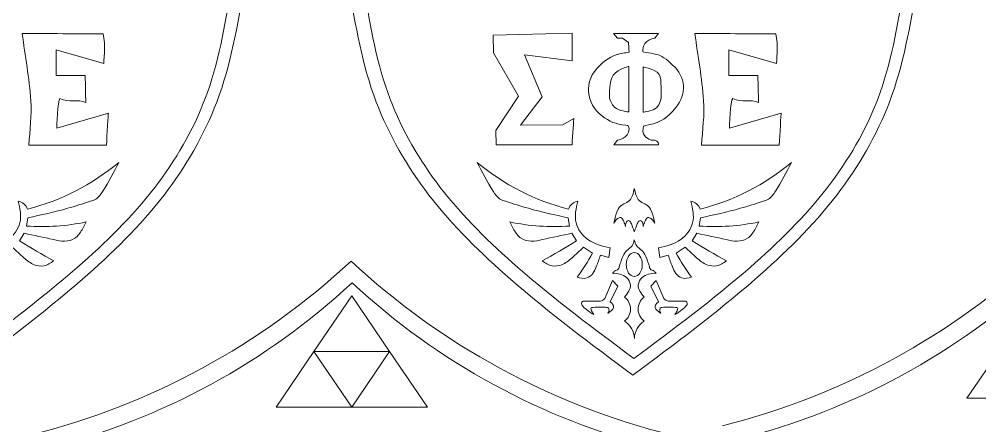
# Model space of a CAD drawing. Header units: inches. Extents: x 0 to 12, y 0 to 12.
# Drawn here: x 3.929 to 6.429, y 1.826 to 2.884 of the extents above; entities that cross this region are included whole.
import ezdxf

# ---------------------------------------------------------------- set-up
doc = ezdxf.new("R2010")
doc.units = ezdxf.units.IN
doc.header["$MEASUREMENT"] = 0

msp = doc.modelspace()

# ---------------------------------------------------------------- linework, layer by layer
at = {"color": 5, "lineweight": 0}
for p, q in [((3.948, 2.3458), (3.9512, 2.3671)), ((5.3611, 2.3458), (5.3579, 2.3671)), ((5.699, 2.3458), (5.7022, 2.3671)), ((3.9298, 2.3073), (3.9416, 2.327)), ((5.3792, 2.3073), (5.3675, 2.327)), ((5.6809, 2.3073), (5.6926, 2.327)), ((5.4213, 2.2752), (5.3981, 2.2906)), ((5.4672, 2.2887), (5.4634, 2.2639)), ((5.5929, 2.2887), (5.5967, 2.2639)), ((5.6388, 2.2752), (5.662, 2.2906)), ((5.4634, 2.2639), (5.4417, 2.2696)), ((5.5967, 2.2639), (5.6184, 2.2696)), ((5.4531, 2.1574), (5.473, 2.2038)), ((5.473, 2.2038), (5.4874, 2.1894)), ((5.5871, 2.2038), (5.5727, 2.1894)), ((5.607, 2.1574), (5.5871, 2.2038)), ((5.4874, 2.1894), (5.4674, 2.1486)), ((5.5727, 2.1894), (5.5927, 2.1486)), ((4.7944, 2.164), (4.696, 2.0192)), ((4.8929, 2.0192), (4.7944, 2.164)), ((5.3994, 2.1507), (5.4411, 2.1507)), ((5.6607, 2.1507), (5.619, 2.1507)), ((6.4944, 2.0429), (6.3959, 1.8981)), ((4.696, 2.0192), (4.5975, 1.8745)), ((4.7944, 1.8745), (4.696, 2.0192)), ((4.696, 2.0192), (4.8929, 2.0192)), ((4.8929, 2.0192), (4.7944, 1.8745)), ((4.9913, 1.8745), (4.8929, 2.0192)), ((6.3959, 1.8981), (6.5928, 1.8981)), ((4.5975, 1.8745), (4.7944, 1.8745)), ((4.7944, 1.8745), (4.9913, 1.8745))]:
    msp.add_line(p, q, dxfattribs=at)
for centre, radius, start, end in [((3.8007, 2.9748), 0.604, 284.3341, 309.8666), ((5.5083, 2.9748), 0.604, 230.1334, 255.6659), ((5.5518, 2.9748), 0.604, 284.3341, 309.8666), ((3.9198, 2.3792), 0.0322, 18.8063, 78.5326), ((5.3893, 2.3792), 0.0322, 101.4674, 161.1937), ((5.6708, 2.3792), 0.0322, 18.8063, 78.5326), ((3.9882, 2.8949), 0.5506, 265.8076, 282.0733), ((5.3208, 2.8949), 0.5506, 257.9267, 274.1924), ((5.7393, 2.8949), 0.5506, 265.8076, 282.0733), ((4.7213, 3.5617), 1.4833, 237.7506, 241.7403), ((4.5877, 3.5617), 1.4833, 298.2597, 302.2494), ((6.4724, 3.5617), 1.4833, 237.7506, 241.7403), ((4.7616, 2.6544), 0.7609, 324.5017, 330.1066), ((6.2985, 2.6544), 0.7609, 209.8934, 215.4983), ((5.3625, 3.5454), 1.8077, 284.1261, 312.9293), ((3.5641, 3.5218), 1.8077, 284.1261, 312.9293), ((6.0266, 3.5218), 1.8077, 227.0707, 255.8739), ((5.4408, 2.1654), 0.0146, 271.0459, 327.1361), ((5.4808, 2.1299), 0.0392, 306.8379, 52.1804), ((5.5793, 2.1299), 0.0392, 127.8196, 233.1621), ((5.6193, 2.1654), 0.0146, 212.8639, 268.9541), ((5.474, 2.0514), 0.0561, 1.9204, 57.3192), ((5.5861, 2.0514), 0.0561, 122.6808, 178.0796)]:
    msp.add_arc(centre, radius, start, end, dxfattribs=at)
at = {"color": 250, "lineweight": 0}
for centre, start, end in [((5.295, 3.6717), 284.1261, 312.9293), ((3.4966, 3.648), 284.1261, 312.9293), ((6.0887, 3.648), 227.0707, 255.8739)]:
    msp.add_arc(centre, 1.9029, start, end, dxfattribs=at)
at = {"color": 5, "lineweight": 0}
msp.add_ellipse((5.53, 2.2457), major_axis=(0, 0.0313), ratio=0.665933, dxfattribs=at)
at = {"color": 250, "lineweight": 0}
for points in [[(3.7751, 1.9577), (3.8833, 2.0382), (4.0731, 2.1795), (4.3101, 2.4105), (4.4637, 2.673), (4.4976, 2.8675), (4.5143, 2.9705)], [(5.5262, 1.9577), (5.418, 2.0382), (5.2282, 2.1795), (4.9912, 2.4105), (4.8376, 2.673), (4.8038, 2.8675), (4.7871, 2.9705)], [(5.5262, 1.9577), (5.6343, 2.0382), (5.8242, 2.1795), (6.0612, 2.4105), (6.2147, 2.673), (6.2486, 2.8675), (6.2653, 2.9705)]]:
    msp.add_open_spline(points, degree=3, knots=[0, 0, 0, 0, 0.0808468, 0.1419248, 0.197496, 0.2597021, 0.2597021, 0.2597021, 0.2597021], dxfattribs=at)
at = {"color": 5, "lineweight": 0}
for points, knots in [([(3.7779, 2.0012), (3.8806, 2.0776), (4.061, 2.2118), (4.2861, 2.4312), (4.432, 2.6806), (4.4642, 2.8654), (4.48, 2.9633)], [0, 0, 0, 0, 0.0808468, 0.1419248, 0.197496, 0.2597021, 0.2597021, 0.2597021, 0.2597021]), ([(5.5289, 2.0012), (5.4262, 2.0776), (5.2459, 2.2118), (5.0207, 2.4312), (4.8748, 2.6806), (4.8426, 2.8654), (4.8268, 2.9633)], [0, 0, 0, 0, 0.0808468, 0.1419248, 0.197496, 0.2597021, 0.2597021, 0.2597021, 0.2597021]), ([(5.5289, 2.0012), (5.6317, 2.0776), (5.812, 2.2118), (6.0372, 2.4312), (6.1831, 2.6806), (6.2152, 2.8654), (6.2311, 2.9633)], [0, 0, 0, 0, 0.0808468, 0.1419248, 0.197496, 0.2597021, 0.2597021, 0.2597021, 0.2597021]), ([(3.9512, 2.3671), (3.986, 2.3747), (4.041, 2.3866), (4.0988, 2.4052), (4.1328, 2.4161), (4.1584, 2.4531), (4.1752, 2.4862), (4.1879, 2.5112)], [0, 0, 0, 0, 0.02753964, 0.04351363, 0.0474821, 0.05463243, 0.07669562, 0.07669562, 0.07669562, 0.07669562]), ([(5.3579, 2.3671), (5.323, 2.3747), (5.268, 2.3866), (5.2102, 2.4052), (5.1762, 2.4161), (5.1506, 2.4531), (5.1338, 2.4862), (5.1211, 2.5112)], [0, 0, 0, 0, 0.02753964, 0.04351363, 0.0474821, 0.05463243, 0.07669562, 0.07669562, 0.07669562, 0.07669562]), ([(5.7022, 2.3671), (5.7371, 2.3747), (5.7921, 2.3866), (5.8499, 2.4052), (5.8839, 2.4161), (5.9094, 2.4531), (5.9263, 2.4862), (5.939, 2.5112)], [0, 0, 0, 0, 0.02753964, 0.04351363, 0.0474821, 0.05463243, 0.07669562, 0.07669562, 0.07669562, 0.07669562]), ([(5.53, 2.4437), (5.5288, 2.4375), (5.5267, 2.4263), (5.5184, 2.4101), (5.5043, 2.4045), (5.4908, 2.3965), (5.4821, 2.378), (5.4788, 2.3629), (5.4768, 2.3534)], [0, 0, 0, 0, 0.00496667, 0.00889983, 0.01334248, 0.01630321, 0.02086423, 0.02843291, 0.02843291, 0.02843291, 0.02843291]), ([(5.53, 2.4437), (5.5312, 2.4375), (5.5334, 2.4263), (5.5417, 2.4101), (5.5558, 2.4045), (5.5693, 2.3965), (5.578, 2.378), (5.5812, 2.3629), (5.5833, 2.3534)], [0, 0, 0, 0, 0.00496667, 0.00889983, 0.01334248, 0.01630321, 0.02086423, 0.02843291, 0.02843291, 0.02843291, 0.02843291]), ([(3.8418, 2.2887), (3.8624, 2.2936), (3.9006, 2.3027), (3.9394, 2.3543), (3.9307, 2.3916), (3.9262, 2.4108)], [0, 0, 0, 0, 0.01607831, 0.02987121, 0.04449574, 0.04449574, 0.04449574, 0.04449574]), ([(5.4672, 2.2887), (5.4466, 2.2936), (5.4085, 2.3027), (5.3696, 2.3543), (5.3783, 2.3916), (5.3828, 2.4108)], [0, 0, 0, 0, 0.01607831, 0.02987121, 0.04449574, 0.04449574, 0.04449574, 0.04449574]), ([(5.5929, 2.2887), (5.6134, 2.2936), (5.6516, 2.3027), (5.6905, 2.3543), (5.6817, 2.3916), (5.6772, 2.4108)], [0, 0, 0, 0, 0.01607831, 0.02987121, 0.04449574, 0.04449574, 0.04449574, 0.04449574]), ([(3.9416, 2.327), (3.9671, 2.3217), (4.0021, 2.3144), (4.0463, 2.3041), (4.0761, 2.3115), (4.0922, 2.3343), (4.0999, 2.3497), (4.1034, 2.3565)], [0, 0, 0, 0, 0.02023305, 0.02779216, 0.03497388, 0.04239776, 0.04841567, 0.04841567, 0.04841567, 0.04841567]), ([(5.3675, 2.327), (5.3419, 2.3217), (5.3069, 2.3144), (5.2627, 2.3041), (5.2329, 2.3115), (5.2168, 2.3343), (5.2091, 2.3497), (5.2056, 2.3565)], [0, 0, 0, 0, 0.02023305, 0.02779216, 0.03497388, 0.04239776, 0.04841567, 0.04841567, 0.04841567, 0.04841567]), ([(5.5067, 2.3448), (5.5056, 2.349), (5.5037, 2.3571), (5.4958, 2.371), (5.4827, 2.3633), (5.4788, 2.3567), (5.4768, 2.3534)], [0, 0, 0, 0, 0.00351206, 0.00679766, 0.00978558, 0.01288207, 0.01288207, 0.01288207, 0.01288207]), ([(5.53, 2.3307), (5.5283, 2.3352), (5.5252, 2.3431), (5.5226, 2.3533), (5.515, 2.3629), (5.5069, 2.354), (5.5067, 2.348), (5.5067, 2.3448)], [0, 0, 0, 0, 0.00367448, 0.00651244, 0.00872326, 0.0109429, 0.0134626, 0.0134626, 0.0134626, 0.0134626]), ([(5.53, 2.3307), (5.5318, 2.3352), (5.5349, 2.3431), (5.5374, 2.3533), (5.545, 2.3629), (5.5532, 2.354), (5.5533, 2.348), (5.5534, 2.3448)], [0, 0, 0, 0, 0.00367448, 0.00651244, 0.00872326, 0.0109429, 0.0134626, 0.0134626, 0.0134626, 0.0134626]), ([(5.5534, 2.3448), (5.5545, 2.349), (5.5564, 2.3571), (5.5642, 2.371), (5.5774, 2.3633), (5.5813, 2.3567), (5.5833, 2.3534)], [0, 0, 0, 0, 0.00351206, 0.00679766, 0.00978558, 0.01288207, 0.01288207, 0.01288207, 0.01288207]), ([(5.6926, 2.327), (5.7181, 2.3217), (5.7532, 2.3144), (5.7973, 2.3041), (5.8272, 2.3115), (5.8432, 2.3343), (5.851, 2.3497), (5.8544, 2.3565)], [0, 0, 0, 0, 0.02023305, 0.02779216, 0.03497388, 0.04239776, 0.04841567, 0.04841567, 0.04841567, 0.04841567]), ([(5.53, 2.3095), (5.5286, 2.3042), (5.5261, 2.2955), (5.5153, 2.2863), (5.5029, 2.2753), (5.4963, 2.2581), (5.4919, 2.2439), (5.489, 2.2319), (5.4789, 2.2299), (5.4748, 2.2254), (5.4732, 2.2235)], [0, 0, 0, 0, 0.00412311, 0.00675957, 0.01082209, 0.01687384, 0.02044886, 0.02277519, 0.025562, 0.02745838, 0.02745838, 0.02745838, 0.02745838]), ([(5.53, 2.3095), (5.5315, 2.3042), (5.534, 2.2955), (5.5448, 2.2863), (5.5572, 2.2753), (5.5637, 2.2581), (5.5681, 2.2439), (5.5711, 2.2319), (5.5812, 2.2299), (5.5853, 2.2254), (5.5869, 2.2235)], [0, 0, 0, 0, 0.00412311, 0.00675957, 0.01082209, 0.01687384, 0.02044886, 0.02277519, 0.025562, 0.02745838, 0.02745838, 0.02745838, 0.02745838]), ([(3.9109, 2.2906), (3.9209, 2.2814), (3.9387, 2.265), (3.9644, 2.2438), (3.9951, 2.2393), (4.0107, 2.2497), (4.019, 2.2552)], [0, 0, 0, 0, 0.01052872, 0.01884852, 0.02537562, 0.03288337, 0.03288337, 0.03288337, 0.03288337]), ([(5.3981, 2.2906), (5.3881, 2.2814), (5.3703, 2.265), (5.3447, 2.2438), (5.3139, 2.2393), (5.2983, 2.2497), (5.29, 2.2552)], [0, 0, 0, 0, 0.01052872, 0.01884852, 0.02537562, 0.03288337, 0.03288337, 0.03288337, 0.03288337]), ([(5.662, 2.2906), (5.6719, 2.2814), (5.6898, 2.265), (5.7154, 2.2438), (5.7462, 2.2393), (5.7618, 2.2497), (5.7701, 2.2552)], [0, 0, 0, 0, 0.01052872, 0.01884852, 0.02537562, 0.03288337, 0.03288337, 0.03288337, 0.03288337]), ([(5.4417, 2.2696), (5.4382, 2.2597), (5.4326, 2.2436), (5.4239, 2.2216), (5.4053, 2.2067), (5.3898, 2.2105), (5.3811, 2.2126)], [0, 0, 0, 0, 0.00813648, 0.01321573, 0.01827977, 0.02485473, 0.02485473, 0.02485473, 0.02485473]), ([(5.6184, 2.2696), (5.6219, 2.2597), (5.6275, 2.2436), (5.6362, 2.2216), (5.6548, 2.2067), (5.6702, 2.2105), (5.679, 2.2126)], [0, 0, 0, 0, 0.00813648, 0.01321573, 0.01827977, 0.02485473, 0.02485473, 0.02485473, 0.02485473]), ([(5.5048, 2.1609), (5.5128, 2.1712), (5.5256, 2.1877), (5.5081, 2.2198), (5.4868, 2.2221), (5.4732, 2.2235)], [0, 0, 0, 0, 0.00906876, 0.01459213, 0.02458282, 0.02458282, 0.02458282, 0.02458282]), ([(5.5553, 2.1609), (5.5473, 2.1712), (5.5345, 2.1877), (5.552, 2.2198), (5.5733, 2.2221), (5.5869, 2.2235)], [0, 0, 0, 0, 0.00906876, 0.01459213, 0.02458282, 0.02458282, 0.02458282, 0.02458282]), ([(5.4243, 2.1155), (5.4177, 2.1197), (5.4069, 2.1265), (5.3962, 2.1362), (5.3911, 2.1443), (5.3943, 2.1505), (5.3979, 2.1507), (5.3994, 2.1507)], [0, 0, 0, 0, 0.00596177, 0.00986587, 0.01130521, 0.01296865, 0.01403095, 0.01403095, 0.01403095, 0.01403095]), ([(5.6358, 2.1155), (5.6424, 2.1197), (5.6532, 2.1265), (5.6639, 2.1362), (5.669, 2.1443), (5.6658, 2.1505), (5.6621, 2.1507), (5.6607, 2.1507)], [0, 0, 0, 0, 0.00596177, 0.00986587, 0.01130521, 0.01296865, 0.01403095, 0.01403095, 0.01403095, 0.01403095]), ([(5.4243, 2.1155), (5.4224, 2.1187), (5.4198, 2.1231), (5.4172, 2.1285), (5.4165, 2.1339), (5.4287, 2.1344), (5.4405, 2.135), (5.4538, 2.135), (5.4618, 2.1337), (5.4654, 2.1278), (5.4635, 2.1224), (5.4614, 2.1189)], [0, 0, 0, 0, 0.00278599, 0.00388366, 0.00486863, 0.00626844, 0.01134116, 0.01538852, 0.01640716, 0.01732059, 0.0203083, 0.0203083, 0.0203083, 0.0203083]), ([(5.4674, 2.1486), (5.4696, 2.1467), (5.4743, 2.1429), (5.4788, 2.1289), (5.4669, 2.1237), (5.4616, 2.119), (5.4614, 2.1189)], [0, 0, 0, 0, 0.002263082, 0.004672888, 0.009805081, 0.009973743, 0.009973743, 0.009973743, 0.009973743]), ([(5.5927, 2.1486), (5.5905, 2.1467), (5.5858, 2.1429), (5.5813, 2.1289), (5.5932, 2.1237), (5.5985, 2.119), (5.5986, 2.1189)], [0, 0, 0, 0, 0.002263082, 0.004672888, 0.009805081, 0.009973743, 0.009973743, 0.009973743, 0.009973743]), ([(5.6358, 2.1155), (5.6377, 2.1187), (5.6402, 2.1231), (5.6429, 2.1285), (5.6436, 2.1339), (5.6314, 2.1344), (5.6196, 2.135), (5.6063, 2.135), (5.5983, 2.1337), (5.5947, 2.1278), (5.5966, 2.1224), (5.5986, 2.1189)], [0, 0, 0, 0, 0.00278599, 0.00388366, 0.00486863, 0.00626844, 0.01134116, 0.01538852, 0.01640716, 0.01732059, 0.0203083, 0.0203083, 0.0203083, 0.0203083])]:
    msp.add_open_spline(points, degree=3, knots=knots, dxfattribs=at)
at = {"color": 2, "lineweight": 0}
for points, knots in [([(4.1476, 2.8455), (4.154, 2.8194), (4.1488, 2.7683), (4.1488, 2.7683), (4.1488, 2.7683), (4.0254, 2.8037), (4.0254, 2.8037), (4.0254, 2.8037), (4.025, 2.7371), (4.025, 2.7371), (4.025, 2.7371), (4.1005, 2.7371), (4.1005, 2.7371), (4.1005, 2.7371), (4.1021, 2.6807), (4.1021, 2.6672), (4.0811, 2.676), (4.0599, 2.6668), (4.0349, 2.6773), (4.0289, 2.6735), (4.0264, 2.6003), (4.0264, 2.6003), (4.0264, 2.6003), (4.1609, 2.6393), (4.1609, 2.6393), (4.1609, 2.6393), (4.1574, 2.5809), (4.156, 2.5564), (4.0816, 2.5564), (4.0118, 2.5564), (3.954, 2.5564), (3.9561, 2.5958), (3.9621, 2.6342), (3.9593, 2.672), (3.9549, 2.7304), (3.9444, 2.7883), (3.9366, 2.8465), (4.0009, 2.8465), (4.0832, 2.8455), (4.1476, 2.8455)], [0, 0, 0, 0, 1, 1, 1, 2, 2, 2, 3, 3, 3, 4, 4, 4, 5, 5, 5, 6, 6, 6, 7, 7, 7, 8, 8, 8, 9, 9, 9, 10, 10, 10, 11, 11, 11, 12, 12, 12, 13, 13, 13, 13]), ([(5.2439, 2.7908), (5.2439, 2.7908), (5.2903, 2.6819), (5.2903, 2.6819), (5.2903, 2.6819), (5.2336, 2.6085), (5.2336, 2.6085), (5.2336, 2.6085), (5.3437, 2.6092), (5.3437, 2.6092), (5.3437, 2.6092), (5.3725, 2.6254), (5.3725, 2.6254), (5.3725, 2.6254), (5.3695, 2.5815), (5.3679, 2.5568), (5.2949, 2.5568), (5.1704, 2.5568), (5.1704, 2.5568), (5.1704, 2.5568), (5.1696, 2.5942), (5.1696, 2.5942), (5.1696, 2.5942), (5.2286, 2.6832), (5.2286, 2.6832), (5.2286, 2.6832), (5.163, 2.796), (5.163, 2.796), (5.163, 2.796), (5.1625, 2.8418), (5.1625, 2.8418), (5.1625, 2.8418), (5.3683, 2.8475), (5.3683, 2.8475), (5.3684, 2.8234), (5.3684, 2.7993), (5.3684, 2.7753), (5.3684, 2.7753), (5.2439, 2.7908), (5.2439, 2.7908)], [0, 0, 0, 0, 1, 1, 1, 2, 2, 2, 3, 3, 3, 4, 4, 4, 5, 5, 5, 6, 6, 6, 7, 7, 7, 8, 8, 8, 9, 9, 9, 10, 10, 10, 11, 11, 11, 12, 12, 12, 13, 13, 13, 13]), ([(5.5926, 2.8467), (5.5926, 2.8467), (5.5831, 2.8346), (5.5831, 2.8346), (5.5831, 2.8346), (5.5524, 2.8305), (5.5525, 2.8045), (5.5525, 2.8026), (5.5525, 2.8008), (5.5525, 2.7984), (5.562, 2.7969), (5.5712, 2.7958), (5.5803, 2.794), (5.6036, 2.7895), (5.6121, 2.7804), (5.6298, 2.7645), (5.6642, 2.7335), (5.6674, 2.6899), (5.6382, 2.654), (5.6167, 2.6276), (5.6001, 2.6151), (5.5673, 2.6093), (5.5525, 2.6067), (5.5524, 2.607), (5.5525, 2.5918), (5.5527, 2.5748), (5.5752, 2.5688), (5.5752, 2.5688), (5.5752, 2.5688), (5.5799, 2.5687), (5.5822, 2.5687), (5.594, 2.5687), (5.5929, 2.5566), (5.5929, 2.5566), (5.5929, 2.5566), (5.4763, 2.5566), (5.4763, 2.5566), (5.4763, 2.5566), (5.486, 2.5687), (5.486, 2.5687), (5.486, 2.5687), (5.516, 2.573), (5.5163, 2.5986), (5.5163, 2.605), (5.5153, 2.6074), (5.5077, 2.6082), (5.4807, 2.6108), (5.4669, 2.6166), (5.4446, 2.6333), (5.4066, 2.6617), (5.3939, 2.7227), (5.4411, 2.7644), (5.4616, 2.7825), (5.4739, 2.7909), (5.5004, 2.7954), (5.5053, 2.7962), (5.5102, 2.7967), (5.5164, 2.7976), (5.516, 2.806), (5.5147, 2.8228), (5.5147, 2.8228), (5.5147, 2.8228), (5.4988, 2.8341), (5.4988, 2.8341), (5.4988, 2.8341), (5.4861, 2.8345), (5.4861, 2.8345), (5.4861, 2.8345), (5.476, 2.8467), (5.476, 2.8467), (5.476, 2.8467), (5.5926, 2.8467), (5.5926, 2.8467)], [0, 0, 0, 0, 1, 1, 1, 2, 2, 2, 3, 3, 3, 4, 4, 4, 5, 5, 5, 6, 6, 6, 7, 7, 7, 8, 8, 8, 9, 9, 9, 10, 10, 10, 11, 11, 11, 12, 12, 12, 13, 13, 13, 14, 14, 14, 15, 15, 15, 16, 16, 16, 17, 17, 17, 18, 18, 18, 19, 19, 19, 20, 20, 20, 21, 21, 21, 22, 22, 22, 23, 23, 23, 24, 24, 24, 24]), ([(5.8986, 2.8455), (5.905, 2.8194), (5.8998, 2.7683), (5.8998, 2.7683), (5.8998, 2.7683), (5.7764, 2.8037), (5.7764, 2.8037), (5.7764, 2.8037), (5.776, 2.7371), (5.776, 2.7371), (5.776, 2.7371), (5.8516, 2.7371), (5.8516, 2.7371), (5.8516, 2.7371), (5.8532, 2.6807), (5.8532, 2.6672), (5.8321, 2.676), (5.811, 2.6668), (5.786, 2.6773), (5.78, 2.6735), (5.7775, 2.6003), (5.7775, 2.6003), (5.7775, 2.6003), (5.912, 2.6393), (5.912, 2.6393), (5.912, 2.6393), (5.9085, 2.5809), (5.907, 2.5564), (5.8326, 2.5564), (5.7628, 2.5564), (5.7051, 2.5564), (5.7072, 2.5958), (5.7132, 2.6342), (5.7104, 2.672), (5.706, 2.7304), (5.6955, 2.7883), (5.6876, 2.8465), (5.752, 2.8465), (5.8343, 2.8455), (5.8986, 2.8455)], [0, 0, 0, 0, 1, 1, 1, 2, 2, 2, 3, 3, 3, 4, 4, 4, 5, 5, 5, 6, 6, 6, 7, 7, 7, 8, 8, 8, 9, 9, 9, 10, 10, 10, 11, 11, 11, 12, 12, 12, 13, 13, 13, 13]), ([(5.5157, 2.7609), (5.5157, 2.7609), (5.4776, 2.7512), (5.4712, 2.7315), (5.4647, 2.7117), (5.4653, 2.6784), (5.4653, 2.6784), (5.4653, 2.6784), (5.4708, 2.6624), (5.4794, 2.654), (5.488, 2.6455), (5.5157, 2.6424), (5.5157, 2.6424), (5.5157, 2.6424), (5.5157, 2.7609), (5.5157, 2.7609)], [0, 0, 0, 0, 1, 1, 1, 2, 2, 2, 3, 3, 3, 4, 4, 4, 5, 5, 5, 5]), ([(5.5533, 2.6421), (5.555, 2.6421), (5.5781, 2.6444), (5.588, 2.6534), (5.5979, 2.6624), (5.5997, 2.6786), (5.5997, 2.6786), (5.5997, 2.6786), (5.6012, 2.7146), (5.5975, 2.7335), (5.5939, 2.7524), (5.5532, 2.7597), (5.5532, 2.7597), (5.5532, 2.7597), (5.5533, 2.6966), (5.5533, 2.6421)], [0, 0, 0, 0, 1, 1, 1, 2, 2, 2, 3, 3, 3, 4, 4, 4, 5, 5, 5, 5])]:
    msp.add_open_spline(points, degree=3, knots=knots, dxfattribs=at)

doc.saveas('drawing.dxf')
